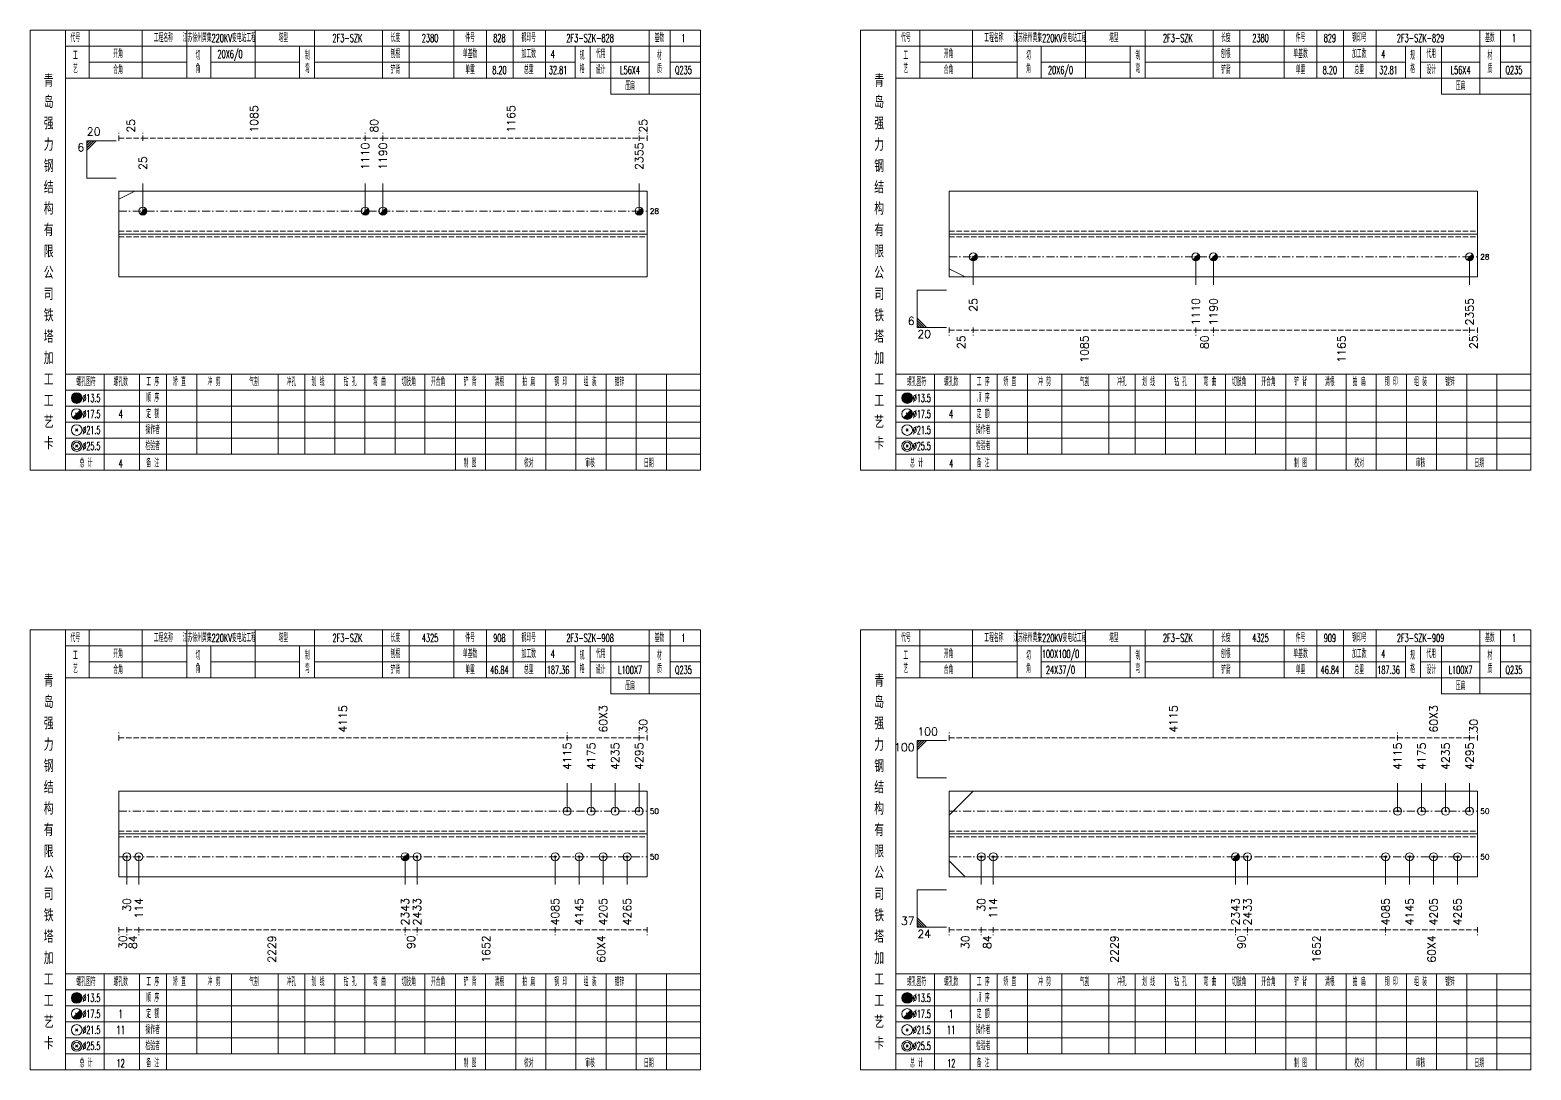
# Model space of a CAD drawing. Extents: x 0 to 4623, y -1159 to 4890.
# Drawn here: x 623 to 1186, y 900 to 1290 of the extents above; entities that cross this region are included whole.
import ezdxf
from ezdxf.enums import TextEntityAlignment as Align

# ---------------------------------------------------------------- set-up
doc = ezdxf.new("R2010")
doc.units = 0
doc.header["$MEASUREMENT"] = 0
doc.linetypes.add('一点画线', pattern=[5.2, 3, -1, 0.2, -1])
doc.linetypes.add('虚线', pattern=[2.75, 2, -0.75])
doc.layers.get('0').update_dxf_attribs({"linetype": 'CONTINUOUS', "lineweight": 25})
for name, color, linetype, lineweight in [('1', 7, 'CONTINUOUS', 25), ('4', 7, 'CONTINUOUS', 25), ('5', 7, 'CONTINUOUS', 25)]:
    doc.layers.add(name, color=color, linetype=linetype, lineweight=lineweight)
doc.styles.get("Standard").update_dxf_attribs({"font": 'simplex.shx', "width": 0.7, "height": 3, "bigfont": 'gbhzfs.shx'})

# ---------------------------------------------------------------- blocks, each defined once
blk = doc.blocks.new('孔21.5')
at = {"layer": '5', "color": 7, "linetype": 'Continuous', "lineweight": 13}
for p, q in [((-0.2, -0.2), (0.2, 0.2)), ((-0.2, 0.2), (0.2, -0.2))]:
    blk.add_line(p, q, dxfattribs=at)
blk.add_circle((0, 0), 1, dxfattribs=at)
blk = doc.blocks.new('孔17.5')
at = {"layer": '5', "color": 7, "linetype": 'Continuous', "lineweight": 13}
for p, q in [((-0.707, -0.707), (0.707, 0.707)), ((-0.2, 0.2), (0.2, -0.2))]:
    blk.add_line(p, q, dxfattribs=at)
blk.add_circle((0, 0), 1, dxfattribs=at)
for radius in [0.9, 0.8, 0.7, 0.6, 0.5, 0.4, 0.3, 0.2, 0.1]:
    blk.add_arc((0, 0), radius, 225, 45, dxfattribs=at)

msp = doc.modelspace()

# ---------------------------------------------------------------- linework, layer by layer
at = {"color": 8, "linetype": '虚线', "lineweight": 9}
for p, q in [((656.1, 1248.5), (656.1, 1251.5)), ((656.1, 1249.5), (665.1, 1249.5)), ((665.1, 1248.5), (665.1, 1251.5)), ((665.1, 1248.5), (665.1, 1251.5)), ((665.1, 1249.5), (748.491, 1249.5)), ((748.491, 1248.5), (748.491, 1251.5)), ((748.491, 1248.5), (748.491, 1251.5)), ((748.491, 1249.5), (755.15, 1249.5)), ((755.15, 1248.5), (755.15, 1251.5)), ((755.15, 1248.5), (755.15, 1251.5)), ((755.15, 1249.5), (851.2, 1249.5)), ((851.2, 1248.5), (851.2, 1251.5)), ((851.2, 1248.5), (851.2, 1251.5)), ((851.2, 1249.5), (854.2, 1249.5)), ((854.2, 1248.5), (854.2, 1251.5)), ((967.5, 1178.5), (967.5, 1175.5)), ((967.5, 1177.5), (976.5, 1177.5)), ((976.5, 1178.5), (976.5, 1175.5)), ((976.5, 1178.5), (976.5, 1175.5)), ((976.5, 1177.5), (1059.891, 1177.5)), ((1059.891, 1178.5), (1059.891, 1175.5)), ((1059.891, 1178.5), (1059.891, 1175.5)), ((1059.891, 1177.5), (1066.55, 1177.5)), ((1066.55, 1178.5), (1066.55, 1175.5)), ((1066.55, 1178.5), (1066.55, 1175.5)), ((1066.55, 1177.5), (1162.6, 1177.5)), ((1162.6, 1178.5), (1162.6, 1175.5)), ((1162.6, 1178.5), (1162.6, 1175.5)), ((1162.6, 1177.5), (1165.6, 1177.5)), ((1165.6, 1178.5), (1165.6, 1175.5)), ((656.1, 1023.5), (656.1, 1026.5)), ((656.1, 1024.5), (824.2, 1024.5)), ((824.2, 1023.5), (824.2, 1026.5)), ((824.2, 1023.5), (824.2, 1026.5)), ((824.2, 1024.5), (851.2, 1024.5)), ((851.2, 1023.5), (851.2, 1026.5)), ((851.2, 1023.5), (851.2, 1026.5)), ((851.2, 1024.5), (854.2, 1024.5)), ((854.2, 1023.5), (854.2, 1026.5)), ((967.5, 1023.5), (967.5, 1026.5)), ((967.5, 1024.5), (1135.6, 1024.5)), ((1135.6, 1023.5), (1135.6, 1026.5)), ((1135.6, 1023.5), (1135.6, 1026.5)), ((1135.6, 1024.5), (1162.6, 1024.5)), ((1162.6, 1023.5), (1162.6, 1026.5)), ((1162.6, 1023.5), (1162.6, 1026.5)), ((1162.6, 1024.5), (1165.6, 1024.5)), ((1165.6, 1023.5), (1165.6, 1026.5)), ((656.1, 953.5), (656.1, 950.5)), ((656.1, 952.5), (659.1, 952.5)), ((659.1, 953.5), (659.1, 950.5)), ((659.1, 953.5), (659.1, 950.5)), ((659.1, 952.5), (663.6, 952.5)), ((663.6, 953.5), (663.6, 950.5)), ((663.6, 953.5), (663.6, 950.5)), ((663.6, 952.5), (763.418, 952.5)), ((763.418, 953.5), (763.418, 950.5)), ((763.418, 953.5), (763.418, 950.5)), ((763.418, 952.5), (767.918, 952.5)), ((767.918, 953.5), (767.918, 950.5)), ((767.918, 953.5), (767.918, 950.5)), ((767.918, 952.5), (819.7, 952.5)), ((819.7, 953.5), (819.7, 950.5)), ((819.7, 953.5), (819.7, 950.5)), ((819.7, 952.5), (854.2, 952.5)), ((854.2, 953.5), (854.2, 950.5)), ((967.5, 953.5), (967.5, 950.5)), ((967.5, 952.5), (979.5, 952.5)), ((979.5, 953.5), (979.5, 950.5)), ((979.5, 953.5), (979.5, 950.5)), ((979.5, 952.5), (984, 952.5)), ((984, 953.5), (984, 950.5)), ((984, 953.5), (984, 950.5)), ((984, 952.5), (1074.818, 952.5)), ((1074.818, 953.5), (1074.818, 950.5)), ((1074.818, 953.5), (1074.818, 950.5)), ((1074.818, 952.5), (1079.318, 952.5)), ((1079.318, 953.5), (1079.318, 950.5)), ((1079.318, 953.5), (1079.318, 950.5)), ((1079.318, 952.5), (1131.1, 952.5)), ((1131.1, 953.5), (1131.1, 950.5)), ((1131.1, 953.5), (1131.1, 950.5)), ((1131.1, 952.5), (1165.6, 952.5)), ((1165.6, 953.5), (1165.6, 950.5))]:
    msp.add_line(p, q, dxfattribs=at)
at = {"color": 7, "linetype": 'Continuous', "lineweight": 13}
for p, q in [((644.1, 1248.5), (655.1, 1248.5)), ((644.1, 1234.5), (644.1, 1248.5)), ((644.975, 1248.5), (644.1, 1247.625)), ((645.85, 1248.5), (644.1, 1246.75)), ((646.725, 1248.5), (644.1, 1245.875)), ((647.6, 1248.5), (644.1, 1245)), ((644.1, 1234.5), (655.1, 1234.5)), ((656.1, 1226.571), (662.1, 1229.571)), ((665.1, 1222.071), (665.1, 1232.5)), ((748.491, 1222.071), (748.491, 1232.5)), ((755.15, 1222.071), (755.15, 1232.5)), ((851.2, 1222.071), (851.2, 1232.5)), ((976.5, 1204.929), (976.5, 1194.5)), ((1059.891, 1204.929), (1059.891, 1194.5)), ((1066.55, 1204.929), (1066.55, 1194.5)), ((1162.6, 1204.929), (1162.6, 1194.5)), ((967.5, 1200.429), (973.5, 1197.429)), ((955.5, 1192.5), (966.5, 1192.5)), ((955.5, 1192.5), (955.5, 1178.5)), ((959, 1178.5), (955.5, 1182)), ((958.125, 1178.5), (955.5, 1181.125)), ((957.25, 1178.5), (955.5, 1180.25)), ((956.375, 1178.5), (955.5, 1179.375)), ((955.5, 1178.5), (966.5, 1178.5)), ((955.5, 1023.5), (966.5, 1023.5)), ((955.5, 1009.5), (955.5, 1023.5)), ((956.375, 1023.5), (955.5, 1022.625)), ((957.25, 1023.5), (955.5, 1021.75)), ((958.125, 1023.5), (955.5, 1020.875)), ((959, 1023.5), (955.5, 1020)), ((824.2, 997.05), (824.2, 1007.5)), ((833.2, 997.05), (833.2, 1007.5)), ((842.2, 997.05), (842.2, 1007.5)), ((851.2, 997.05), (851.2, 1007.5)), ((955.5, 1009.5), (966.5, 1009.5)), ((1135.6, 997.05), (1135.6, 1007.5)), ((1144.6, 997.05), (1144.6, 1007.5)), ((1153.6, 997.05), (1153.6, 1007.5)), ((1162.6, 997.05), (1162.6, 1007.5)), ((967.5, 995.55), (976.5, 1004.55)), ((659.1, 979.95), (659.1, 969.5)), ((663.6, 979.95), (663.6, 969.5)), ((763.418, 979.95), (763.418, 969.5)), ((767.918, 979.95), (767.918, 969.5)), ((819.7, 979.95), (819.7, 969.5)), ((828.7, 979.95), (828.7, 969.5)), ((837.7, 979.95), (837.7, 969.5)), ((846.7, 979.95), (846.7, 969.5)), ((979.5, 979.95), (979.5, 969.5)), ((984, 979.95), (984, 969.5)), ((1074.818, 979.95), (1074.818, 969.5)), ((1079.318, 979.95), (1079.318, 969.5)), ((1131.1, 979.95), (1131.1, 969.5)), ((1140.1, 979.95), (1140.1, 969.5)), ((1149.1, 979.95), (1149.1, 969.5)), ((1158.1, 979.95), (1158.1, 969.5)), ((967.5, 978.45), (973.5, 972.45)), ((955.5, 967.5), (966.5, 967.5)), ((955.5, 967.5), (955.5, 953.5)), ((959, 953.5), (955.5, 957)), ((958.125, 953.5), (955.5, 956.125)), ((957.25, 953.5), (955.5, 955.25)), ((956.375, 953.5), (955.5, 954.375)), ((955.5, 953.5), (966.5, 953.5))]:
    msp.add_line(p, q, dxfattribs=at)
at = {"color": 7, "linetype": 'Continuous', "lineweight": 18}
for p, q in [((656.1, 1229.571), (656.1, 1197.429)), ((656.1, 1229.571), (854.2, 1229.571)), ((854.2, 1229.571), (854.2, 1197.429)), ((967.5, 1229.571), (967.5, 1197.429)), ((967.5, 1229.571), (1165.6, 1229.571)), ((1165.6, 1229.571), (1165.6, 1197.429)), ((656.1, 1213.5), (854.2, 1213.5)), ((967.5, 1213.5), (1165.6, 1213.5)), ((656.1, 1004.55), (656.1, 972.45)), ((656.1, 1004.55), (854.2, 1004.55)), ((854.2, 1004.55), (854.2, 972.45)), ((967.5, 1004.55), (967.5, 972.45)), ((967.5, 1004.55), (1165.6, 1004.55)), ((1165.6, 1004.55), (1165.6, 972.45)), ((656.1, 988.5), (854.2, 988.5)), ((967.5, 988.5), (1165.6, 988.5))]:
    msp.add_line(p, q, dxfattribs=at)
at = {"color": 3, "linetype": '一点画线', "lineweight": 13}
for p, q in [((656.1, 1222.071), (854.2, 1222.071)), ((967.5, 1204.929), (1165.6, 1204.929)), ((656.1, 997.05), (854.2, 997.05)), ((967.5, 997.05), (1165.6, 997.05)), ((656.1, 979.95), (854.2, 979.95)), ((967.5, 979.95), (1165.6, 979.95))]:
    msp.add_line(p, q, dxfattribs=at)
at = {"color": 1, "linetype": '虚线', "lineweight": 18}
for p, q in [((656.1, 1214.571), (854.2, 1214.571)), ((656.1, 1212.429), (854.2, 1212.429)), ((967.5, 1214.571), (1165.6, 1214.571)), ((967.5, 1212.429), (1165.6, 1212.429)), ((656.1, 989.55), (854.2, 989.55)), ((656.1, 987.45), (854.2, 987.45)), ((967.5, 989.55), (1165.6, 989.55)), ((967.5, 987.45), (1165.6, 987.45))]:
    msp.add_line(p, q, dxfattribs=at)
at = {"layer": '1', "color": 7, "linetype": 'Continuous', "lineweight": 18}
for p, q in [((656.1, 1197.429), (854.2, 1197.429)), ((967.5, 1197.429), (1165.6, 1197.429)), ((656.1, 972.45), (854.2, 972.45)), ((967.5, 972.45), (1165.6, 972.45))]:
    msp.add_line(p, q, dxfattribs=at)
at = {"layer": '4', "color": 1, "linetype": 'Continuous', "lineweight": 18}
for p, q in [((636.1, 1125), (636.1, 1290)), ((645, 1272), (645, 1290)), ((664.8, 1272), (664.8, 1290)), ((681.6, 1272), (681.6, 1290)), ((707.2, 1272), (707.2, 1290)), ((729.5, 1272), (729.5, 1290)), ((755, 1272), (755, 1290)), ((765, 1272), (765, 1290)), ((781.7, 1272), (781.7, 1290)), ((793.9, 1272), (793.9, 1290)), ((803.9, 1272), (803.9, 1290)), ((816.1, 1272), (816.1, 1290)), ((855, 1266), (855, 1290)), ((862.8, 1272), (862.8, 1290)), ((947.5, 1125), (947.5, 1290)), ((956.4, 1272), (956.4, 1290)), ((976.2, 1272), (976.2, 1290)), ((993, 1272), (993, 1290)), ((1018.6, 1272), (1018.6, 1290)), ((1040.9, 1272), (1040.9, 1290)), ((1066.4, 1272), (1066.4, 1290)), ((1076.4, 1272), (1076.4, 1290)), ((1093.1, 1272), (1093.1, 1290)), ((1105.3, 1272), (1105.3, 1290)), ((1115.3, 1272), (1115.3, 1290)), ((1127.5, 1272), (1127.5, 1290)), ((1166.4, 1266), (1166.4, 1290)), ((1174.2, 1272), (1174.2, 1290)), ((636.1, 1284), (874.2, 1284)), ((690.6, 1272), (690.6, 1284)), ((723.9, 1272), (723.9, 1284)), ((827.2, 1272), (827.2, 1284)), ((832.8, 1272), (832.8, 1284)), ((840.6, 1266), (840.6, 1284)), ((947.5, 1284), (1185.6, 1284)), ((1002, 1272), (1002, 1284)), ((1035.3, 1272), (1035.3, 1284)), ((1138.6, 1272), (1138.6, 1284)), ((1144.2, 1272), (1144.2, 1284)), ((1152, 1266), (1152, 1284)), ((645, 1278), (681.6, 1278)), ((690.6, 1278), (723.9, 1278)), ((729.5, 1278), (827.2, 1278)), ((832.8, 1278), (855, 1278)), ((862.8, 1278), (874.2, 1278)), ((956.4, 1278), (993, 1278)), ((1002, 1278), (1035.3, 1278)), ((1040.9, 1278), (1138.6, 1278)), ((1144.2, 1278), (1166.4, 1278)), ((1174.2, 1278), (1185.6, 1278)), ((636.1, 1272), (874.2, 1272)), ((947.5, 1272), (1185.6, 1272)), ((840.6, 1266), (874.2, 1266)), ((1152, 1266), (1185.6, 1266)), ((636.1, 1161), (874.2, 1161)), ((650.6, 1125), (650.6, 1161)), ((663.9, 1125), (663.9, 1161)), ((674, 1125), (674, 1161)), ((685.4, 1131), (685.4, 1161)), ((698.3, 1131), (698.3, 1161)), ((715.9, 1131), (715.9, 1161)), ((725.8, 1131), (725.8, 1161)), ((737.1, 1131), (737.1, 1161)), ((748.4, 1131), (748.4, 1161)), ((759.7, 1131), (759.7, 1161)), ((770.9, 1131), (770.9, 1161)), ((782.3, 1131), (782.3, 1161)), ((793.6, 1131), (793.6, 1161)), ((804.9, 1131), (804.9, 1161)), ((816.2, 1131), (816.2, 1161)), ((827.5, 1131), (827.5, 1161)), ((838.8, 1131), (838.8, 1161)), ((850.1, 1131), (850.1, 1161)), ((861.4, 1131), (861.4, 1161)), ((947.5, 1161), (1185.6, 1161)), ((962, 1125), (962, 1161)), ((975.3, 1125), (975.3, 1161)), ((985.4, 1125), (985.4, 1161)), ((996.8, 1131), (996.8, 1161)), ((1009.7, 1131), (1009.7, 1161)), ((1027.3, 1131), (1027.3, 1161)), ((1037.2, 1131), (1037.2, 1161)), ((1048.5, 1131), (1048.5, 1161)), ((1059.8, 1131), (1059.8, 1161)), ((1071.1, 1131), (1071.1, 1161)), ((1082.3, 1131), (1082.3, 1161)), ((1093.7, 1131), (1093.7, 1161)), ((1105, 1131), (1105, 1161)), ((1116.3, 1131), (1116.3, 1161)), ((1127.6, 1131), (1127.6, 1161)), ((1138.9, 1131), (1138.9, 1161)), ((1150.2, 1131), (1150.2, 1161)), ((1161.5, 1131), (1161.5, 1161)), ((1172.8, 1131), (1172.8, 1161)), ((636.1, 1155), (874.2, 1155)), ((947.5, 1155), (1185.6, 1155)), ((636.1, 1149), (874.2, 1149)), ((947.5, 1149), (1185.6, 1149)), ((636.1, 1143), (874.2, 1143)), ((947.5, 1143), (1185.6, 1143)), ((636.1, 1137), (874.2, 1137)), ((947.5, 1137), (1185.6, 1137)), ((636.1, 1131), (874.2, 1131)), ((782.3, 1125), (782.3, 1131)), ((793.6, 1125), (793.6, 1131)), ((804.9, 1125), (804.9, 1131)), ((816.2, 1125), (816.2, 1131)), ((827.5, 1125), (827.5, 1131)), ((838.8, 1125), (838.8, 1131)), ((850.1, 1125), (850.1, 1131)), ((861.4, 1125), (861.4, 1131)), ((947.5, 1131), (1185.6, 1131)), ((1093.7, 1125), (1093.7, 1131)), ((1105, 1125), (1105, 1131)), ((1116.3, 1125), (1116.3, 1131)), ((1127.6, 1125), (1127.6, 1131)), ((1138.9, 1125), (1138.9, 1131)), ((1150.2, 1125), (1150.2, 1131)), ((1161.5, 1125), (1161.5, 1131)), ((1172.8, 1125), (1172.8, 1131)), ((636.1, 900), (636.1, 1065)), ((645, 1047), (645, 1065)), ((664.8, 1047), (664.8, 1065)), ((681.6, 1047), (681.6, 1065)), ((707.2, 1047), (707.2, 1065)), ((729.5, 1047), (729.5, 1065)), ((755, 1047), (755, 1065)), ((765, 1047), (765, 1065)), ((781.7, 1047), (781.7, 1065)), ((793.9, 1047), (793.9, 1065)), ((803.9, 1047), (803.9, 1065)), ((816.1, 1047), (816.1, 1065)), ((855, 1041), (855, 1065)), ((862.8, 1047), (862.8, 1065)), ((947.5, 900), (947.5, 1065)), ((956.4, 1047), (956.4, 1065)), ((976.2, 1047), (976.2, 1065)), ((993, 1047), (993, 1065)), ((1018.6, 1047), (1018.6, 1065)), ((1040.9, 1047), (1040.9, 1065)), ((1066.4, 1047), (1066.4, 1065)), ((1076.4, 1047), (1076.4, 1065)), ((1093.1, 1047), (1093.1, 1065)), ((1105.3, 1047), (1105.3, 1065)), ((1115.3, 1047), (1115.3, 1065)), ((1127.5, 1047), (1127.5, 1065)), ((1166.4, 1041), (1166.4, 1065)), ((1174.2, 1047), (1174.2, 1065)), ((636.1, 1059), (874.2, 1059)), ((690.6, 1047), (690.6, 1059)), ((723.9, 1047), (723.9, 1059)), ((827.2, 1047), (827.2, 1059)), ((832.8, 1047), (832.8, 1059)), ((840.6, 1041), (840.6, 1059)), ((947.5, 1059), (1185.6, 1059)), ((1002, 1047), (1002, 1059)), ((1035.3, 1047), (1035.3, 1059)), ((1138.6, 1047), (1138.6, 1059)), ((1144.2, 1047), (1144.2, 1059)), ((1152, 1041), (1152, 1059)), ((645, 1053), (681.6, 1053)), ((690.6, 1053), (723.9, 1053)), ((729.5, 1053), (827.2, 1053)), ((832.8, 1053), (855, 1053)), ((862.8, 1053), (874.2, 1053)), ((956.4, 1053), (993, 1053)), ((1002, 1053), (1035.3, 1053)), ((1040.9, 1053), (1138.6, 1053)), ((1144.2, 1053), (1166.4, 1053)), ((1174.2, 1053), (1185.6, 1053)), ((636.1, 1047), (874.2, 1047)), ((947.5, 1047), (1185.6, 1047)), ((840.6, 1041), (874.2, 1041)), ((1152, 1041), (1185.6, 1041)), ((636.1, 936), (874.2, 936)), ((650.6, 900), (650.6, 936)), ((663.9, 900), (663.9, 936)), ((674, 900), (674, 936)), ((685.4, 906), (685.4, 936)), ((698.3, 906), (698.3, 936)), ((715.9, 906), (715.9, 936)), ((725.8, 906), (725.8, 936)), ((737.1, 906), (737.1, 936)), ((748.4, 906), (748.4, 936)), ((759.7, 906), (759.7, 936)), ((770.9, 906), (770.9, 936)), ((782.3, 906), (782.3, 936)), ((793.6, 906), (793.6, 936)), ((804.9, 906), (804.9, 936)), ((816.2, 906), (816.2, 936)), ((827.5, 906), (827.5, 936)), ((838.8, 906), (838.8, 936)), ((850.1, 906), (850.1, 936)), ((861.4, 906), (861.4, 936)), ((947.5, 936), (1185.6, 936)), ((962, 900), (962, 936)), ((975.3, 900), (975.3, 936)), ((985.4, 900), (985.4, 936)), ((996.8, 906), (996.8, 936)), ((1009.7, 906), (1009.7, 936)), ((1027.3, 906), (1027.3, 936)), ((1037.2, 906), (1037.2, 936)), ((1048.5, 906), (1048.5, 936)), ((1059.8, 906), (1059.8, 936)), ((1071.1, 906), (1071.1, 936)), ((1082.3, 906), (1082.3, 936)), ((1093.7, 906), (1093.7, 936)), ((1105, 906), (1105, 936)), ((1116.3, 906), (1116.3, 936)), ((1127.6, 906), (1127.6, 936)), ((1138.9, 906), (1138.9, 936)), ((1150.2, 906), (1150.2, 936)), ((1161.5, 906), (1161.5, 936)), ((1172.8, 906), (1172.8, 936)), ((636.1, 930), (874.2, 930)), ((947.5, 930), (1185.6, 930)), ((636.1, 924), (874.2, 924)), ((947.5, 924), (1185.6, 924)), ((636.1, 918), (874.2, 918)), ((947.5, 918), (1185.6, 918)), ((636.1, 912), (874.2, 912)), ((947.5, 912), (1185.6, 912)), ((636.1, 906), (874.2, 906)), ((782.3, 900), (782.3, 906)), ((793.6, 900), (793.6, 906)), ((804.9, 900), (804.9, 906)), ((816.2, 900), (816.2, 906)), ((827.5, 900), (827.5, 906)), ((838.8, 900), (838.8, 906)), ((850.1, 900), (850.1, 906)), ((861.4, 900), (861.4, 906)), ((947.5, 906), (1185.6, 906)), ((1093.7, 900), (1093.7, 906)), ((1105, 900), (1105, 906)), ((1116.3, 900), (1116.3, 906)), ((1127.6, 900), (1127.6, 906)), ((1138.9, 900), (1138.9, 906)), ((1150.2, 900), (1150.2, 906)), ((1161.5, 900), (1161.5, 906)), ((1172.8, 900), (1172.8, 906))]:
    msp.add_line(p, q, dxfattribs=at)
at = {"layer": '4', "color": 7, "linetype": 'Continuous', "lineweight": 13}
for p, q in [((640.1, 1151.8), (640.5, 1152.2)), ((640.5, 1151.8), (640.1, 1152.2)), ((951.5, 1151.8), (951.9, 1152.2)), ((951.9, 1151.8), (951.5, 1152.2)), ((638.886, 1144.586), (641.714, 1147.414)), ((639.9, 1146.4), (640.7, 1145.6)), ((950.286, 1144.586), (953.114, 1147.414)), ((951.3, 1146.4), (952.1, 1145.6)), ((639.9, 1139.6), (640.7, 1140.4)), ((639.9, 1140.4), (640.7, 1139.6)), ((951.3, 1139.6), (952.1, 1140.4)), ((951.3, 1140.4), (952.1, 1139.6)), ((639.9, 1133.6), (640.7, 1134.4)), ((639.9, 1134.4), (640.7, 1133.6)), ((951.3, 1133.6), (952.1, 1134.4)), ((951.3, 1134.4), (952.1, 1133.6)), ((640.1, 926.8), (640.5, 927.2)), ((640.5, 926.8), (640.1, 927.2)), ((951.5, 926.8), (951.9, 927.2)), ((951.9, 926.8), (951.5, 927.2)), ((638.886, 919.586), (641.714, 922.414)), ((639.9, 921.4), (640.7, 920.6)), ((950.286, 919.586), (953.114, 922.414)), ((951.3, 921.4), (952.1, 920.6)), ((639.9, 914.6), (640.7, 915.4)), ((639.9, 915.4), (640.7, 914.6)), ((951.3, 914.6), (952.1, 915.4)), ((951.3, 915.4), (952.1, 914.6)), ((639.9, 908.6), (640.7, 909.4)), ((639.9, 909.4), (640.7, 908.6)), ((951.3, 908.6), (952.1, 909.4)), ((951.3, 909.4), (952.1, 908.6))]:
    msp.add_line(p, q, dxfattribs=at)
at = {"layer": '4', "color": 1, "linetype": 'Continuous', "lineweight": 18}
for points in [[(622.8, 1290), (622.8, 1125), (874.2, 1125), (874.2, 1290)], [(934.2, 1290), (934.2, 1125), (1185.6, 1125), (1185.6, 1290)], [(622.8, 1065), (622.8, 900), (874.2, 900), (874.2, 1065)], [(934.2, 1065), (934.2, 900), (1185.6, 900), (1185.6, 1065)]]:
    msp.add_lwpolyline(points, close=True, dxfattribs=at)
at = {"layer": '4', "color": 7, "linetype": 'Continuous', "lineweight": 13}
for centre, radius in [((640.3, 1152), 2), ((640.3, 1152), 1.8), ((951.7, 1152), 2), ((951.7, 1152), 1.8), ((640.3, 1152), 1.6), ((640.3, 1152), 1.4), ((640.3, 1152), 1.2), ((640.3, 1152), 1), ((640.3, 1152), 0.8), ((640.3, 1152), 0.6), ((640.3, 1152), 0.4), ((640.3, 1152), 0.2), ((951.7, 1152), 1.6), ((951.7, 1152), 1.4), ((951.7, 1152), 1.2), ((951.7, 1152), 1), ((951.7, 1152), 0.8), ((951.7, 1152), 0.6), ((951.7, 1152), 0.4), ((951.7, 1152), 0.2), ((640.3, 1146), 2), ((951.7, 1146), 2), ((640.3, 1140), 2), ((951.7, 1140), 2), ((640.3, 1134), 2), ((640.3, 1134), 1.4), ((951.7, 1134), 2), ((951.7, 1134), 1.4), ((640.3, 927), 2), ((640.3, 927), 1.8), ((951.7, 927), 2), ((951.7, 927), 1.8), ((640.3, 921), 2), ((640.3, 927), 1.6), ((640.3, 927), 1.4), ((640.3, 927), 1.2), ((640.3, 927), 1), ((640.3, 927), 0.8), ((640.3, 927), 0.6), ((640.3, 927), 0.4), ((640.3, 927), 0.2), ((951.7, 921), 2), ((951.7, 927), 1.6), ((951.7, 927), 1.4), ((951.7, 927), 1.2), ((951.7, 927), 1), ((951.7, 927), 0.8), ((951.7, 927), 0.6), ((951.7, 927), 0.4), ((951.7, 927), 0.2), ((640.3, 915), 2), ((951.7, 915), 2), ((640.3, 909), 2), ((640.3, 909), 1.4), ((951.7, 909), 2), ((951.7, 909), 1.4)]:
    msp.add_circle(centre, radius, dxfattribs=at)
for centre, radius in [((640.3, 1146), 1.8), ((640.3, 1146), 1.6), ((640.3, 1146), 1.4), ((640.3, 1146), 1.2), ((640.3, 1146), 1), ((640.3, 1146), 0.8), ((640.3, 1146), 0.6), ((640.3, 1146), 0.4), ((640.3, 1146), 0.2), ((951.7, 1146), 1.8), ((951.7, 1146), 1.6), ((951.7, 1146), 1.4), ((951.7, 1146), 1.2), ((951.7, 1146), 1), ((951.7, 1146), 0.8), ((951.7, 1146), 0.6), ((951.7, 1146), 0.4), ((951.7, 1146), 0.2), ((640.3, 921), 1.8), ((640.3, 921), 1.6), ((640.3, 921), 1.4), ((640.3, 921), 1.2), ((640.3, 921), 1), ((640.3, 921), 0.8), ((640.3, 921), 0.6), ((640.3, 921), 0.4), ((640.3, 921), 0.2), ((951.7, 921), 1.8), ((951.7, 921), 1.6), ((951.7, 921), 1.4), ((951.7, 921), 1.2), ((951.7, 921), 1), ((951.7, 921), 0.8), ((951.7, 921), 0.6), ((951.7, 921), 0.4), ((951.7, 921), 0.2)]:
    msp.add_arc(centre, radius, 225, 45, dxfattribs=at)

# ---------------------------------------------------------------- block references
at = {"color": 7, "linetype": 'Continuous', "lineweight": 13, "xscale": 1.5, "yscale": 1.5, "zscale": 1.5}
for name, p in [('孔17.5', (665.1, 1222.071)), ('孔17.5', (748.491, 1222.071)), ('孔17.5', (755.15, 1222.071)), ('孔17.5', (851.2, 1222.071)), ('孔21.5', (824.2, 997.05)), ('孔21.5', (833.2, 997.05)), ('孔21.5', (842.2, 997.05)), ('孔21.5', (851.2, 997.05)), ('孔21.5', (1135.6, 997.05)), ('孔21.5', (1144.6, 997.05)), ('孔21.5', (1153.6, 997.05)), ('孔21.5', (1162.6, 997.05))]:
    msp.add_blockref(name, p, dxfattribs=at)
at = {"layer": '1', "color": 7, "linetype": 'Continuous', "lineweight": 13, "xscale": 1.5, "yscale": 1.5, "zscale": 1.5}
for name, p in [('孔17.5', (976.5, 1204.929)), ('孔17.5', (1059.891, 1204.929)), ('孔17.5', (1066.55, 1204.929)), ('孔17.5', (1162.6, 1204.929)), ('孔21.5', (659.1, 979.95)), ('孔21.5', (663.6, 979.95)), ('孔17.5', (763.418, 979.95)), ('孔21.5', (767.918, 979.95)), ('孔21.5', (819.7, 979.95)), ('孔21.5', (828.7, 979.95)), ('孔21.5', (837.7, 979.95)), ('孔21.5', (846.7, 979.95)), ('孔21.5', (979.5, 979.95)), ('孔21.5', (984, 979.95)), ('孔17.5', (1074.818, 979.95)), ('孔21.5', (1079.318, 979.95)), ('孔21.5', (1131.1, 979.95)), ('孔21.5', (1140.1, 979.95)), ('孔21.5', (1149.1, 979.95)), ('孔21.5', (1158.1, 979.95))]:
    msp.add_blockref(name, p, dxfattribs=at)

# ---------------------------------------------------------------- texts
at = {"color": 8, "linetype": 'Continuous', "lineweight": 9}
for s, p in [('1085', (706.796, 1251.5)), ('1165', (803.175, 1251.5)), ('25', (660.6, 1251.5)), ('80', (751.821, 1251.5)), ('25', (852.7, 1251.5)), ('4115', (740.15, 1026.5)), ('60X3', (837.7, 1026.5)), ('4115', (1051.55, 1026.5)), ('60X3', (1149.1, 1026.5)), ('30', (852.7, 1026.5)), ('30', (1164.1, 1026.5))]:
    msp.add_text(s, height=3, rotation=90, dxfattribs=at).set_placement(p, align=Align.MIDDLE_LEFT)
at = {"color": 7, "linetype": 'Continuous', "lineweight": 13}
for s, p in [('20', (644.1, 1249.5)), ('100', (955.5, 1024.5))]:
    msp.add_text(s, height=3, dxfattribs=at).set_placement(p, align=Align.BOTTOM_LEFT)
for s, p in [('6', (643.1, 1247.5)), ('100', (954.5, 1022.5))]:
    msp.add_text(s, height=3, dxfattribs=at).set_placement(p, align=Align.TOP_RIGHT)
for s, p in [('1110', (748.491, 1237.5)), ('1190', (755.15, 1237.5)), ('2355', (851.2, 1237.5)), ('25', (665.1, 1237.5)), ('4115', (824.2, 1012.5)), ('4175', (833.2, 1012.5)), ('4235', (842.2, 1012.5)), ('4295', (851.2, 1012.5)), ('4115', (1135.6, 1012.5)), ('4175', (1144.6, 1012.5)), ('4235', (1153.6, 1012.5)), ('4295', (1162.6, 1012.5))]:
    msp.add_text(s, height=3, rotation=90, dxfattribs=at).set_placement(p, align=Align.MIDDLE_LEFT)
for s, p in [('28', (855.2, 1222.071)), ('28', (1166.6, 1204.929)), ('50', (855.2, 997.05)), ('50', (1166.6, 997.05)), ('50', (855.2, 979.95)), ('50', (1166.6, 979.95))]:
    msp.add_text(s, height=2, dxfattribs=at).set_placement(p, align=Align.MIDDLE_LEFT)
for s, p in [('6', (954.5, 1178.5)), ('37', (954.5, 953.5))]:
    msp.add_text(s, height=3, dxfattribs=at).set_placement(p, align=Align.BOTTOM_RIGHT)
for s, p in [('20', (955.5, 1177.5)), ('24', (955.5, 952.5))]:
    msp.add_text(s, height=3, dxfattribs=at).set_placement(p, align=Align.TOP_LEFT)
at = {"color": 8, "linetype": 'Continuous', "lineweight": 9}
for s, p in [('25', (972, 1175.5)), ('1085', (1018.196, 1175.5)), ('80', (1063.221, 1175.5)), ('1165', (1114.575, 1175.5)), ('25', (1164.1, 1175.5)), ('30', (657.6, 950.5)), ('84', (661.35, 950.5)), ('2229', (713.509, 950.5)), ('90', (765.668, 950.5)), ('1652', (793.809, 950.5)), ('60X4', (836.95, 950.5)), ('30', (973.5, 950.5)), ('84', (981.75, 950.5)), ('2229', (1029.409, 950.5)), ('90', (1077.068, 950.5)), ('1652', (1105.209, 950.5)), ('60X4', (1148.35, 950.5))]:
    msp.add_text(s, height=3, rotation=90, dxfattribs=at).set_placement(p, align=Align.MIDDLE_RIGHT)
at = {"layer": '1', "color": 7, "linetype": 'Continuous', "lineweight": 13}
for s, p in [('25', (976.5, 1189.5)), ('1110', (1059.891, 1189.5)), ('1190', (1066.55, 1189.5)), ('2355', (1162.6, 1189.5)), ('30', (659.1, 964.5)), ('114', (663.6, 964.5)), ('2343', (763.418, 964.5)), ('2433', (767.918, 964.5)), ('4085', (819.7, 964.5)), ('4145', (828.7, 964.5)), ('4205', (837.7, 964.5)), ('4265', (846.7, 964.5)), ('30', (979.5, 964.5)), ('114', (984, 964.5)), ('2343', (1074.818, 964.5)), ('2433', (1079.318, 964.5)), ('4085', (1131.1, 964.5)), ('4145', (1140.1, 964.5)), ('4205', (1149.1, 964.5)), ('4265', (1158.1, 964.5))]:
    msp.add_text(s, height=3, rotation=90, dxfattribs=at).set_placement(p, align=Align.MIDDLE_RIGHT)
at = {"layer": '4', "color": 1, "linetype": 'Continuous', "lineweight": 13}
for s, height, width, p in [('工程名称', 3, 0.6, (672.8, 1287)), ('江苏徐州黄集220KV变电站工程', 3, 0.6, (693.8, 1287)), ('长度', 3, 0.6, (759.8, 1287)), ('基数', 3, 0.6, (858.8, 1287)), ('工程名称', 3, 0.6, (984.2, 1287)), ('江苏徐州黄集220KV变电站工程', 3, 0.6, (1005.2, 1287)), ('长度', 3, 0.6, (1071.2, 1287)), ('基数', 3, 0.6, (1170.2, 1287)), ('代号', 3, 0.6, (639.8, 1287)), ('塔型', 3, 0.6, (717.8, 1287)), ('2F3-SZK', 3, 0.6, (741.8, 1287)), ('2380', 3, 0.6, (772.8, 1287)), ('件号', 3, 0.6, (787.8, 1287)), ('828', 3, 0.6, (798.8, 1287)), ('钢印号', 3, 0.6, (809.8, 1287)), ('2F3-SZK-828', 3, 0.6, (832.8, 1287)), ('1', 3, 0.6, (867.8, 1287)), ('代号', 3, 0.6, (951.2, 1287)), ('塔型', 3, 0.6, (1029.2, 1287)), ('2F3-SZK', 3, 0.6, (1053.2, 1287)), ('2380', 3, 0.6, (1084.2, 1287)), ('件号', 3, 0.6, (1099.2, 1287)), ('829', 3, 0.6, (1110.2, 1287)), ('钢印号', 3, 0.6, (1121.2, 1287)), ('2F3-SZK-829', 3, 0.6, (1144.2, 1287)), ('1', 3, 0.6, (1179.2, 1287)), ('工', 3, 0.6, (639.8, 1280.4)), ('开角', 3, 0.6, (655.8, 1281)), ('切', 3, 0.6, (685.8, 1280.4)), ('20X6/0', 3, 0.6, (697.8, 1281)), ('制', 3, 0.6, (726.8, 1280.4)), ('刨根', 3, 0.6, (759.8, 1281)), ('单基数', 3, 0.6, (787.8, 1281)), ('加工数', 3, 0.6, (809.8, 1281)), ('4', 3, 0.6, (818.8, 1281)), ('规', 3, 0.6, (829.8, 1280.4)), ('代用', 3, 0.6, (836.8, 1281)), ('材', 3, 0.6, (858.8, 1280.4)), ('工', 3, 0.6, (951.2, 1280.4)), ('开角', 3, 0.6, (967.2, 1281)), ('切', 3, 0.6, (997.2, 1280.4)), ('制', 3, 0.6, (1038.2, 1280.4)), ('刨根', 3, 0.6, (1071.2, 1281)), ('单基数', 3, 0.6, (1099.2, 1281)), ('加工数', 3, 0.6, (1121.2, 1281)), ('4', 3, 0.6, (1130.2, 1281)), ('规', 3, 0.6, (1141.2, 1280.4)), ('代用', 3, 0.6, (1148.2, 1281)), ('材', 3, 0.6, (1170.2, 1280.4)), ('青', 4.6, 0.8, (629.8, 1271)), ('艺', 3, 0.6, (639.8, 1275.4)), ('合角', 3, 0.6, (655.8, 1275)), ('角', 3, 0.6, (685.8, 1275.4)), ('弯', 3, 0.6, (726.8, 1275.4)), ('铲背', 3, 0.6, (759.8, 1275)), ('单重', 3, 0.6, (787.8, 1275)), ('8.20', 3, 0.6, (798.8, 1275)), ('总重', 3, 0.6, (809.8, 1275)), ('32.81', 3, 0.6, (820.8, 1275)), ('格', 3, 0.6, (829.8, 1275.4)), ('设计', 3, 0.6, (836.8, 1275)), ('L56X4', 3, 0.6, (847.8, 1275)), ('质', 3, 0.6, (858.8, 1275.4)), ('Q235', 3, 0.6, (867.8, 1275)), ('青', 4.6, 0.8, (941.2, 1271)), ('艺', 3, 0.6, (951.2, 1275.4)), ('合角', 3, 0.6, (967.2, 1275)), ('角', 3, 0.6, (997.2, 1275.4)), ('20X6/0', 3, 0.6, (1009.2, 1275)), ('弯', 3, 0.6, (1038.2, 1275.4)), ('铲背', 3, 0.6, (1071.2, 1275)), ('单重', 3, 0.6, (1099.2, 1275)), ('8.20', 3, 0.6, (1110.2, 1275)), ('总重', 3, 0.6, (1121.2, 1275)), ('32.81', 3, 0.6, (1132.2, 1275)), ('格', 3, 0.6, (1141.2, 1275.4)), ('设计', 3, 0.6, (1148.2, 1275)), ('L56X4', 3, 0.6, (1159.2, 1275)), ('质', 3, 0.6, (1170.2, 1275.4)), ('Q235', 3, 0.6, (1179.2, 1275)), ('压扁', 3, 0.6, (847.8, 1269)), ('压扁', 3, 0.6, (1159.2, 1269)), ('岛', 4.6, 0.8, (629.8, 1263)), ('岛', 4.6, 0.8, (941.2, 1263)), ('强', 4.6, 0.8, (629.8, 1255)), ('强', 4.6, 0.8, (941.2, 1255)), ('力', 4.6, 0.8, (629.8, 1247)), ('力', 4.6, 0.8, (941.2, 1247)), ('钢', 4.6, 0.8, (629.8, 1239)), ('钢', 4.6, 0.8, (941.2, 1239)), ('结', 4.6, 0.8, (629.8, 1231)), ('结', 4.6, 0.8, (941.2, 1231)), ('构', 4.6, 0.8, (629.8, 1223)), ('构', 4.6, 0.8, (941.2, 1223)), ('有', 4.6, 0.8, (629.8, 1215)), ('有', 4.6, 0.8, (941.2, 1215)), ('限', 4.6, 0.8, (629.8, 1207)), ('限', 4.6, 0.8, (941.2, 1207)), ('公', 4.6, 0.8, (629.8, 1199)), ('公', 4.6, 0.8, (941.2, 1199)), ('司', 4.6, 0.8, (629.8, 1191)), ('司', 4.6, 0.8, (941.2, 1191)), ('铁', 4.6, 0.8, (629.8, 1183)), ('铁', 4.6, 0.8, (941.2, 1183)), ('塔', 4.6, 0.8, (629.8, 1175)), ('塔', 4.6, 0.8, (941.2, 1175)), ('加', 4.6, 0.8, (629.8, 1167)), ('加', 4.6, 0.8, (941.2, 1167)), ('工', 4.6, 0.8, (629.8, 1159)), ('螺孔图符', 3, 0.6, (643.8, 1158)), ('螺孔数', 3, 0.6, (656.8, 1158)), ('工 序', 3, 0.6, (668.8, 1158)), ('矫 直', 3, 0.6, (678.8, 1158)), ('冲 剪', 3, 0.6, (691.8, 1158)), ('气割', 3, 0.6, (706.8, 1158)), ('冲孔', 3, 0.6, (720.8, 1158)), ('划 线', 3, 0.6, (730.8, 1158)), ('钻 孔', 3, 0.6, (742.8, 1158)), ('弯 曲', 3, 0.6, (753.8, 1158)), ('切肢角', 3, 0.6, (764.8, 1158)), ('开合角', 3, 0.6, (775.8, 1158)), ('铲 背', 3, 0.6, (787.8, 1158)), ('清根', 3, 0.6, (798.8, 1158)), ('拍 扁', 3, 0.6, (809.8, 1158)), ('钢 印', 3, 0.6, (821.8, 1158)), ('组 装', 3, 0.6, (832.8, 1158)), ('镀锌', 3, 0.6, (843.8, 1158)), ('工', 4.6, 0.8, (941.2, 1159)), ('螺孔图符', 3, 0.6, (955.2, 1158)), ('螺孔数', 3, 0.6, (968.2, 1158)), ('工 序', 3, 0.6, (980.2, 1158)), ('矫 直', 3, 0.6, (990.2, 1158)), ('冲 剪', 3, 0.6, (1003.2, 1158)), ('气割', 3, 0.6, (1018.2, 1158)), ('冲孔', 3, 0.6, (1032.2, 1158)), ('划 线', 3, 0.6, (1042.2, 1158)), ('钻 孔', 3, 0.6, (1054.2, 1158)), ('弯 曲', 3, 0.6, (1065.2, 1158)), ('切肢角', 3, 0.6, (1076.2, 1158)), ('开合角', 3, 0.6, (1087.2, 1158)), ('铲 背', 3, 0.6, (1099.2, 1158)), ('清根', 3, 0.6, (1110.2, 1158)), ('拍 扁', 3, 0.6, (1121.2, 1158)), ('钢 印', 3, 0.6, (1133.2, 1158)), ('组 装', 3, 0.6, (1144.2, 1158)), ('镀锌', 3, 0.6, (1155.2, 1158)), ('顺 序', 3, 0.6, (668.8, 1152)), ('顺 序', 3, 0.6, (980.2, 1152)), ('工', 4.6, 0.8, (629.8, 1151)), ('%%C13.5', 3, 0.5, (645.8, 1152)), ('工', 4.6, 0.8, (941.2, 1151)), ('%%C13.5', 3, 0.5, (957.2, 1152)), ('艺', 4.6, 0.8, (629.8, 1143)), ('%%C17.5', 3, 0.5, (645.8, 1146)), ('4', 3.2, 0.6, (656.8, 1146)), ('定 额', 3, 0.6, (668.8, 1146)), ('艺', 4.6, 0.8, (941.2, 1143)), ('%%C17.5', 3, 0.5, (957.2, 1146)), ('4', 3.2, 0.6, (968.2, 1146)), ('定 额', 3, 0.6, (980.2, 1146)), ('卡', 4.6, 0.8, (629.8, 1135)), ('%%C21.5', 3, 0.5, (645.8, 1140)), ('操作者', 3, 0.6, (668.8, 1140)), ('卡', 4.6, 0.8, (941.2, 1135)), ('%%C21.5', 3, 0.5, (957.2, 1140)), ('操作者', 3, 0.6, (980.2, 1140)), ('%%C25.5', 3, 0.5, (645.8, 1134)), ('检验者', 3, 0.6, (668.8, 1134)), ('%%C25.5', 3, 0.5, (957.2, 1134)), ('检验者', 3, 0.6, (980.2, 1134)), ('总 计', 3, 0.6, (643.8, 1127.5)), ('4', 3, 0.6, (656.8, 1127.5)), ('备 注', 3, 0.6, (668.8, 1127.5)), ('制 图', 3, 0.6, (787.8, 1127.5)), ('校对', 3, 0.6, (809.8, 1127.5)), ('审核', 3, 0.6, (832.8, 1127.5)), ('日期', 3, 0.6, (854.8, 1127.5)), ('总 计', 3, 0.6, (955.2, 1127.5)), ('4', 3, 0.6, (968.2, 1127.5)), ('备 注', 3, 0.6, (980.2, 1127.5)), ('制 图', 3, 0.6, (1099.2, 1127.5)), ('校对', 3, 0.6, (1121.2, 1127.5)), ('审核', 3, 0.6, (1144.2, 1127.5)), ('日期', 3, 0.6, (1166.2, 1127.5)), ('代号', 3, 0.6, (639.8, 1062)), ('工程名称', 3, 0.6, (672.8, 1062)), ('江苏徐州黄集220KV变电站工程', 3, 0.6, (693.8, 1062)), ('塔型', 3, 0.6, (717.8, 1062)), ('长度', 3, 0.6, (759.8, 1062)), ('件号', 3, 0.6, (787.8, 1062)), ('钢印号', 3, 0.6, (809.8, 1062)), ('基数', 3, 0.6, (858.8, 1062)), ('代号', 3, 0.6, (951.2, 1062)), ('工程名称', 3, 0.6, (984.2, 1062)), ('江苏徐州黄集220KV变电站工程', 3, 0.6, (1005.2, 1062)), ('塔型', 3, 0.6, (1029.2, 1062)), ('长度', 3, 0.6, (1071.2, 1062)), ('件号', 3, 0.6, (1099.2, 1062)), ('钢印号', 3, 0.6, (1121.2, 1062)), ('基数', 3, 0.6, (1170.2, 1062)), ('2F3-SZK', 3, 0.6, (741.8, 1062)), ('4325', 3, 0.6, (772.8, 1062)), ('908', 3, 0.6, (798.8, 1062)), ('2F3-SZK-908', 3, 0.6, (832.8, 1062)), ('1', 3, 0.6, (867.8, 1062)), ('100X100/0', 3, 0.6, (1009.2, 1056)), ('2F3-SZK', 3, 0.6, (1053.2, 1062)), ('4325', 3, 0.6, (1084.2, 1062)), ('909', 3, 0.6, (1110.2, 1062)), ('2F3-SZK-909', 3, 0.6, (1144.2, 1062)), ('1', 3, 0.6, (1179.2, 1062)), ('工', 3, 0.6, (639.8, 1055.4)), ('开角', 3, 0.6, (655.8, 1056)), ('切', 3, 0.6, (685.8, 1055.4)), ('制', 3, 0.6, (726.8, 1055.4)), ('刨根', 3, 0.6, (759.8, 1056)), ('单基数', 3, 0.6, (787.8, 1056)), ('加工数', 3, 0.6, (809.8, 1056)), ('4', 3, 0.6, (818.8, 1056)), ('规', 3, 0.6, (829.8, 1055.4)), ('代用', 3, 0.6, (836.8, 1056)), ('材', 3, 0.6, (858.8, 1055.4)), ('工', 3, 0.6, (951.2, 1055.4)), ('开角', 3, 0.6, (967.2, 1056)), ('切', 3, 0.6, (997.2, 1055.4)), ('制', 3, 0.6, (1038.2, 1055.4)), ('刨根', 3, 0.6, (1071.2, 1056)), ('单基数', 3, 0.6, (1099.2, 1056)), ('加工数', 3, 0.6, (1121.2, 1056)), ('4', 3, 0.6, (1130.2, 1056)), ('规', 3, 0.6, (1141.2, 1055.4)), ('代用', 3, 0.6, (1148.2, 1056)), ('材', 3, 0.6, (1170.2, 1055.4)), ('青', 4.6, 0.8, (629.8, 1046)), ('艺', 3, 0.6, (639.8, 1050.4)), ('合角', 3, 0.6, (655.8, 1050)), ('角', 3, 0.6, (685.8, 1050.4)), ('弯', 3, 0.6, (726.8, 1050.4)), ('铲背', 3, 0.6, (759.8, 1050)), ('单重', 3, 0.6, (787.8, 1050)), ('46.84', 3, 0.6, (798.8, 1050)), ('总重', 3, 0.6, (809.8, 1050)), ('187.36', 3, 0.6, (820.8, 1050)), ('格', 3, 0.6, (829.8, 1050.4)), ('设计', 3, 0.6, (836.8, 1050)), ('L100X7', 3, 0.6, (847.8, 1050)), ('质', 3, 0.6, (858.8, 1050.4)), ('Q235', 3, 0.6, (867.8, 1050)), ('青', 4.6, 0.8, (941.2, 1046)), ('艺', 3, 0.6, (951.2, 1050.4)), ('合角', 3, 0.6, (967.2, 1050)), ('角', 3, 0.6, (997.2, 1050.4)), ('24X37/0', 3, 0.6, (1009.2, 1050)), ('弯', 3, 0.6, (1038.2, 1050.4)), ('铲背', 3, 0.6, (1071.2, 1050)), ('单重', 3, 0.6, (1099.2, 1050)), ('46.84', 3, 0.6, (1110.2, 1050)), ('总重', 3, 0.6, (1121.2, 1050)), ('187.36', 3, 0.6, (1132.2, 1050)), ('格', 3, 0.6, (1141.2, 1050.4)), ('设计', 3, 0.6, (1148.2, 1050)), ('L100X7', 3, 0.6, (1159.2, 1050)), ('质', 3, 0.6, (1170.2, 1050.4)), ('Q235', 3, 0.6, (1179.2, 1050)), ('压扁', 3, 0.6, (847.8, 1044)), ('压扁', 3, 0.6, (1159.2, 1044)), ('岛', 4.6, 0.8, (629.8, 1038)), ('岛', 4.6, 0.8, (941.2, 1038)), ('强', 4.6, 0.8, (629.8, 1030)), ('强', 4.6, 0.8, (941.2, 1030)), ('力', 4.6, 0.8, (629.8, 1022)), ('力', 4.6, 0.8, (941.2, 1022)), ('钢', 4.6, 0.8, (629.8, 1014)), ('钢', 4.6, 0.8, (941.2, 1014)), ('结', 4.6, 0.8, (629.8, 1006)), ('结', 4.6, 0.8, (941.2, 1006)), ('构', 4.6, 0.8, (629.8, 998)), ('构', 4.6, 0.8, (941.2, 998)), ('有', 4.6, 0.8, (629.8, 990)), ('有', 4.6, 0.8, (941.2, 990)), ('限', 4.6, 0.8, (629.8, 982)), ('限', 4.6, 0.8, (941.2, 982)), ('公', 4.6, 0.8, (629.8, 974)), ('公', 4.6, 0.8, (941.2, 974)), ('司', 4.6, 0.8, (629.8, 966)), ('司', 4.6, 0.8, (941.2, 966)), ('铁', 4.6, 0.8, (629.8, 958)), ('铁', 4.6, 0.8, (941.2, 958)), ('塔', 4.6, 0.8, (629.8, 950)), ('塔', 4.6, 0.8, (941.2, 950)), ('加', 4.6, 0.8, (629.8, 942)), ('加', 4.6, 0.8, (941.2, 942)), ('工', 4.6, 0.8, (629.8, 934)), ('螺孔图符', 3, 0.6, (643.8, 933)), ('螺孔数', 3, 0.6, (656.8, 933)), ('工 序', 3, 0.6, (668.8, 933)), ('矫 直', 3, 0.6, (678.8, 933)), ('冲 剪', 3, 0.6, (691.8, 933)), ('气割', 3, 0.6, (706.8, 933)), ('冲孔', 3, 0.6, (720.8, 933)), ('划 线', 3, 0.6, (730.8, 933)), ('钻 孔', 3, 0.6, (742.8, 933)), ('弯 曲', 3, 0.6, (753.8, 933)), ('切肢角', 3, 0.6, (764.8, 933)), ('开合角', 3, 0.6, (775.8, 933)), ('铲 背', 3, 0.6, (787.8, 933)), ('清根', 3, 0.6, (798.8, 933)), ('拍 扁', 3, 0.6, (809.8, 933)), ('钢 印', 3, 0.6, (821.8, 933)), ('组 装', 3, 0.6, (832.8, 933)), ('镀锌', 3, 0.6, (843.8, 933)), ('工', 4.6, 0.8, (941.2, 934)), ('螺孔图符', 3, 0.6, (955.2, 933)), ('螺孔数', 3, 0.6, (968.2, 933)), ('工 序', 3, 0.6, (980.2, 933)), ('矫 直', 3, 0.6, (990.2, 933)), ('冲 剪', 3, 0.6, (1003.2, 933)), ('气割', 3, 0.6, (1018.2, 933)), ('冲孔', 3, 0.6, (1032.2, 933)), ('划 线', 3, 0.6, (1042.2, 933)), ('钻 孔', 3, 0.6, (1054.2, 933)), ('弯 曲', 3, 0.6, (1065.2, 933)), ('切肢角', 3, 0.6, (1076.2, 933)), ('开合角', 3, 0.6, (1087.2, 933)), ('铲 背', 3, 0.6, (1099.2, 933)), ('清根', 3, 0.6, (1110.2, 933)), ('拍 扁', 3, 0.6, (1121.2, 933)), ('钢 印', 3, 0.6, (1133.2, 933)), ('组 装', 3, 0.6, (1144.2, 933)), ('镀锌', 3, 0.6, (1155.2, 933)), ('顺 序', 3, 0.6, (668.8, 927)), ('顺 序', 3, 0.6, (980.2, 927)), ('工', 4.6, 0.8, (629.8, 926)), ('%%C13.5', 3, 0.5, (645.8, 927)), ('工', 4.6, 0.8, (941.2, 926)), ('%%C13.5', 3, 0.5, (957.2, 927)), ('艺', 4.6, 0.8, (629.8, 918)), ('%%C17.5', 3, 0.5, (645.8, 921)), ('1', 3.2, 0.6, (656.8, 921)), ('定 额', 3, 0.6, (668.8, 921)), ('艺', 4.6, 0.8, (941.2, 918)), ('%%C17.5', 3, 0.5, (957.2, 921)), ('1', 3.2, 0.6, (968.2, 921)), ('定 额', 3, 0.6, (980.2, 921)), ('卡', 4.6, 0.8, (629.8, 910)), ('%%C21.5', 3, 0.5, (645.8, 915)), ('11', 3.2, 0.6, (656.8, 915)), ('操作者', 3, 0.6, (668.8, 915)), ('卡', 4.6, 0.8, (941.2, 910)), ('%%C21.5', 3, 0.5, (957.2, 915)), ('11', 3.2, 0.6, (968.2, 915)), ('操作者', 3, 0.6, (980.2, 915)), ('%%C25.5', 3, 0.5, (645.8, 909)), ('检验者', 3, 0.6, (668.8, 909)), ('%%C25.5', 3, 0.5, (957.2, 909)), ('检验者', 3, 0.6, (980.2, 909)), ('总 计', 3, 0.6, (643.8, 902.5)), ('12', 3, 0.6, (656.8, 902.5)), ('备 注', 3, 0.6, (668.8, 902.5)), ('制 图', 3, 0.6, (787.8, 902.5)), ('校对', 3, 0.6, (809.8, 902.5)), ('审核', 3, 0.6, (832.8, 902.5)), ('日期', 3, 0.6, (854.8, 902.5)), ('总 计', 3, 0.6, (955.2, 902.5)), ('12', 3, 0.6, (968.2, 902.5)), ('备 注', 3, 0.6, (980.2, 902.5)), ('制 图', 3, 0.6, (1099.2, 902.5)), ('校对', 3, 0.6, (1121.2, 902.5)), ('审核', 3, 0.6, (1144.2, 902.5)), ('日期', 3, 0.6, (1166.2, 902.5))]:
    msp.add_text(s, height=height, dxfattribs=dict(at, width=width)).set_placement(p, align=Align.MIDDLE_CENTER)

doc.saveas('drawing.dxf')
